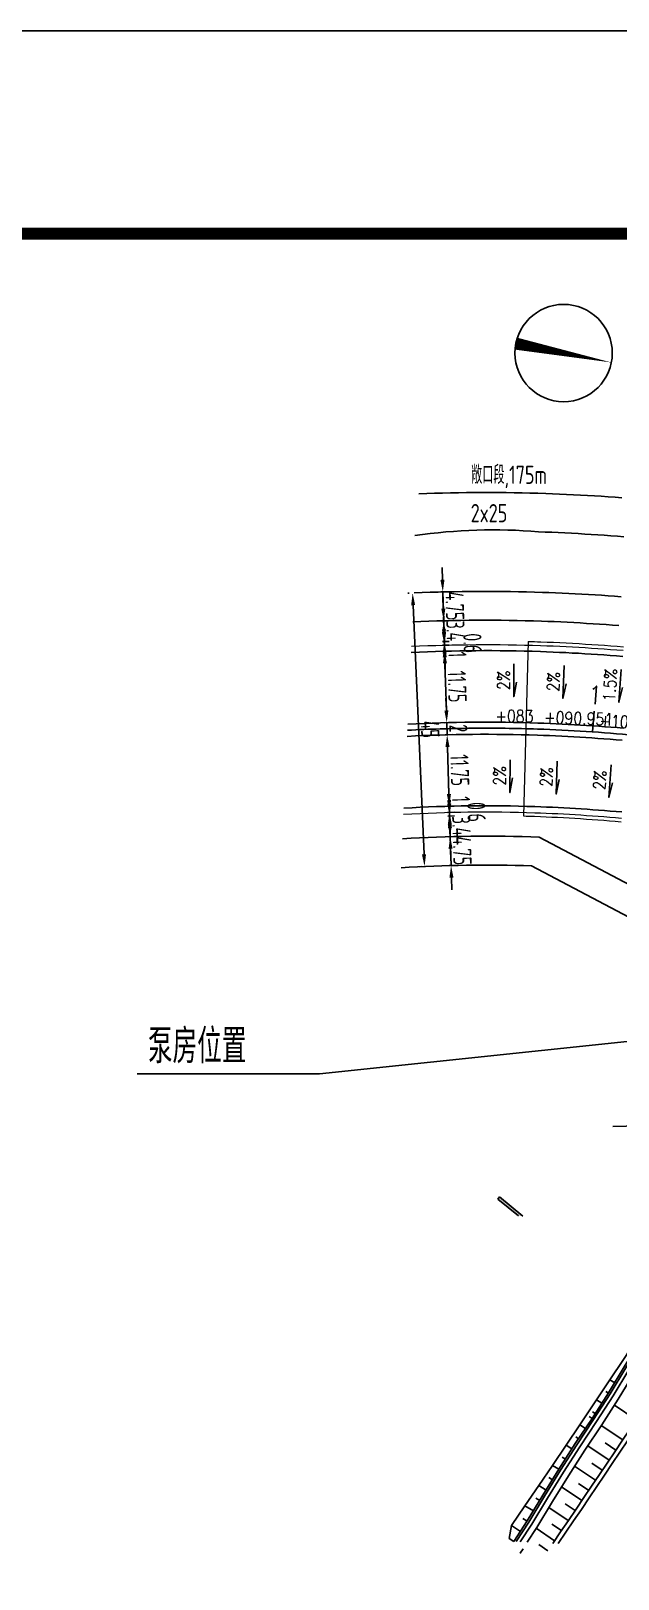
# Model space of a CAD drawing. Header units: millimetres. Extents: x -29538 to 115583, y -232866 to 15404.
# Drawn here: x 95793 to 98690, y -174414 to -166779 of the extents above; entities that cross this region are included whole.
import ezdxf
from ezdxf.enums import TextEntityAlignment as Align

# ---------------------------------------------------------------- set-up
doc = ezdxf.new("R2010")
doc.units = ezdxf.units.MM
doc.header["$LTSCALE"] = 10
doc.header["$MEASUREMENT"] = 0
doc.linetypes.add('ACAD_ISO04W100', pattern=[30, 24, -3, 0, -3])
for name, color, linetype in [('0-段落划分', 2, 'Continuous'), ('DIM_LEAD', 3, 'Continuous'), ('DIM_SYMB', 3, 'Continuous'), ('HIDE_B', 7, 'Continuous'), ('LMBG-数据', 7, 'Continuous'), ('PUB_TEXT', 7, 'Continuous'), ('station', 6, 'Continuous'), ('WALL', 9, 'Continuous'), ('zhix', 5, 'ACAD_ISO04W100'), ('分隔带', 3, 'Continuous'), ('图框', 7, 'Continuous'), ('指北针', 7, 'Continuous'), ('标注', 4, 'Continuous'), ('路基边线', 1, 'Continuous'), ('路面边线', 7, 'Continuous')]:
    doc.layers.add(name, color=color, linetype=linetype)
doc.layers.add('隧道', color=6, linetype='Continuous', lineweight=5)
doc.styles.add('_TCH_DIM', font='SIMPLEX', dxfattribs={"bigfont": 'GBCBIG'})
doc.styles.add('GTF_XW', font='simplex1.shx', dxfattribs={"width": 0.7, "bigfont": 'hztxt.shx'})
doc.styles.get("Standard").update_dxf_attribs({"font": 'gbenor.shx', "width": 0.75, "bigfont": 'gbcbig.shx'})
doc.dimstyles.get("Standard").update_dxf_attribs({"dimscale": 100, "dimtxt": 3, "dimasz": 2, "dimexe": 1, "dimexo": 1, "dimgap": 0.5, "dimtad": 1, "dimdec": 1, "dimlfac": 0.1, "dimdsep": 46, "dimtxsty": 'Standard', "dimcen": 0.5, "dimadec": 0, "dimazin": 0, "dimtfac": 1, "dimtdec": 1, "dimtofl": 0, "dimtmove": 2, "dimatfit": 3, "dimfxl": 0, "dimtolj": 1, "dimtzin": 0, "dimarcsym": 0})

# ---------------------------------------------------------------- blocks, each defined once
blk = doc.blocks.new('LMBG.RZHP..11主线正向')
at = {"layer": 'LMBG-数据', "style": 'GTF_XW', "width": 0.85}
blk.add_attdef('ZRZH', (0.2, -0.2), '', height=0.4, rotation=270, dxfattribs=at)
blk = doc.blocks.new('LMBG.ZXUP..11主线正向')
at = {"layer": 'LMBG-数据', "lineweight": -2}
blk.add_lwpolyline([(-0.54, 0.8), (0.54, 0.8), (0.053, 0.886)], dxfattribs=at)
at = {"layer": 'LMBG-数据', "lineweight": -2, "style": 'GTF_XW', "width": 0.85}
for tag, p in [('ZXCDKD', (0, 1.206)), ('ZXCDPD', (0, 0.468))]:
    blk.add_attdef(tag, text='', height=0.4, rotation=180, dxfattribs=at).set_placement(p, align=Align.MIDDLE)
blk = doc.blocks.new('LMBG.YXDP..11主线正向')
at = {"layer": 'LMBG-数据', "color": 0, "linetype": 'ByBlock', "lineweight": -2}
blk.add_lwpolyline([(-0.541, 0.683), (0.539, 0.683), (0.052, 0.768)], dxfattribs=at)
at = {"layer": 'LMBG-数据', "color": 0, "linetype": 'ByBlock', "lineweight": -2, "style": 'GTF_XW', "width": 0.85}
for tag, p in [('YXCDKD', (-0.007, 1.063)), ('YXCDPD', (-0.011, 0.344))]:
    blk.add_attdef(tag, text='', height=0.4, rotation=180, dxfattribs=at).set_placement(p, align=Align.MIDDLE)
blk = doc.blocks.new('*D576')
at = {"layer": 'Defpoints', "color": 0, "linetype": 'ByBlock'}
for p in [(-9952743.92, 2543622.61), (-9952743.83, 2543621.5), (-9952755.55, 2543620.59)]:
    blk.add_point(p, dxfattribs=at)
at = {"layer": '标注', "linetype": 'ByBlock', "lineweight": -2}
for p, q in [((-9952755.61, 2543621.39), (-9952755.7, 2543622.5)), ((-9952753.64, 2543621.86), (-9952745.92, 2543622.46)), ((-9952743.9, 2543622.3), (-9952743.98, 2543623.41))]:
    blk.add_line(p, q, dxfattribs=at)
at = {"layer": '标注', "linetype": 'ByBlock'}
for points in [[(-9952753.67, 2543622.19), (-9952753.62, 2543621.53), (-9952755.64, 2543621.7)], [(-9952745.94, 2543622.79), (-9952745.89, 2543622.13), (-9952743.92, 2543622.61)]]:
    blk.add_solid(points, dxfattribs=at)
at = {"layer": '标注', "linetype": 'ByBlock', "insert": (-9952749.93, 2543624.05), "char_height": 3, "attachment_point": 5, "rotation": 4.4419}
blk.add_mtext('\\A1;11.75', dxfattribs=at)
blk = doc.blocks.new('*D577')
at = {"layer": 'Defpoints', "color": 0, "linetype": 'ByBlock'}
for p in [(-9952743.83, 2543621.5), (-9952741.93, 2543622.77), (-9952741.84, 2543621.66)]:
    blk.add_point(p, dxfattribs=at)
at = {"layer": '标注', "linetype": 'ByBlock', "lineweight": -2}
for p, q in [((-9952745.92, 2543622.46), (-9952747.91, 2543622.3)), ((-9952743.9, 2543622.3), (-9952743.98, 2543623.41)), ((-9952743.92, 2543622.61), (-9952741.93, 2543622.77)), ((-9952741.9, 2543622.45), (-9952741.99, 2543623.57)), ((-9952739.93, 2543622.92), (-9952737.94, 2543623.08))]:
    blk.add_line(p, q, dxfattribs=at)
at = {"layer": '标注', "linetype": 'ByBlock'}
for points in [[(-9952745.94, 2543622.79), (-9952745.89, 2543622.13), (-9952743.92, 2543622.61)], [(-9952739.96, 2543623.26), (-9952739.91, 2543622.59), (-9952741.93, 2543622.77)]]:
    blk.add_solid(points, dxfattribs=at)
at = {"layer": '标注', "linetype": 'ByBlock', "insert": (-9952743.07, 2543624.59), "char_height": 3, "attachment_point": 5, "rotation": 4.4419}
blk.add_mtext('\\A1;2', dxfattribs=at)
blk = doc.blocks.new('*D578')
at = {"layer": 'Defpoints', "color": 0, "linetype": 'ByBlock'}
for p in [(-9952741.84, 2543621.66), (-9952730.21, 2543623.68), (-9952730.13, 2543622.57)]:
    blk.add_point(p, dxfattribs=at)
at = {"layer": '标注', "linetype": 'ByBlock', "lineweight": -2}
for p, q in [((-9952730.19, 2543623.36), (-9952730.27, 2543624.48)), ((-9952741.9, 2543622.45), (-9952741.99, 2543623.57)), ((-9952739.93, 2543622.92), (-9952732.21, 2543623.52))]:
    blk.add_line(p, q, dxfattribs=at)
at = {"layer": '标注', "linetype": 'ByBlock'}
for points in [[(-9952739.96, 2543623.26), (-9952739.91, 2543622.59), (-9952741.93, 2543622.77)], [(-9952732.23, 2543623.86), (-9952732.18, 2543623.19), (-9952730.21, 2543623.68)]]:
    blk.add_solid(points, dxfattribs=at)
at = {"layer": '标注', "linetype": 'ByBlock', "insert": (-9952736.22, 2543625.12), "char_height": 3, "attachment_point": 5, "rotation": 4.4419}
blk.add_mtext('\\A1;11.75', dxfattribs=at)
blk = doc.blocks.new('*D579')
at = {"layer": 'Defpoints', "color": 0, "linetype": 'ByBlock'}
for p in [(-9952730.13, 2543622.57), (-9952729.22, 2543623.76), (-9952729.13, 2543622.64)]:
    blk.add_point(p, dxfattribs=at)
at = {"layer": '标注', "linetype": 'ByBlock', "lineweight": -2}
for p, q in [((-9952730.19, 2543623.36), (-9952730.27, 2543624.48)), ((-9952729.19, 2543623.44), (-9952729.28, 2543624.55)), ((-9952727.22, 2543623.91), (-9952725.23, 2543624.07)), ((-9952732.21, 2543623.52), (-9952734.2, 2543623.37)), ((-9952730.21, 2543623.68), (-9952729.22, 2543623.76))]:
    blk.add_line(p, q, dxfattribs=at)
at = {"layer": '标注', "linetype": 'ByBlock'}
for points in [[(-9952727.25, 2543624.24), (-9952727.2, 2543623.58), (-9952729.22, 2543623.76)], [(-9952732.23, 2543623.86), (-9952732.18, 2543623.19), (-9952730.21, 2543623.68)]]:
    blk.add_solid(points, dxfattribs=at)
at = {"layer": '标注', "linetype": 'ByBlock', "insert": (-9952731.47, 2543625.55), "char_height": 3, "attachment_point": 5, "rotation": 4.4419}
blk.add_mtext('\\A1;1', dxfattribs=at)
blk = doc.blocks.new('*D580')
at = {"layer": 'Defpoints', "color": 0, "linetype": 'ByBlock'}
for p in [(-9952729.13, 2543622.64), (-9952728.62, 2543623.8), (-9952728.53, 2543622.69)]:
    blk.add_point(p, dxfattribs=at)
at = {"layer": '标注', "linetype": 'ByBlock', "lineweight": -2}
for p, q in [((-9952729.19, 2543623.44), (-9952729.28, 2543624.55)), ((-9952728.59, 2543623.49), (-9952728.68, 2543624.6)), ((-9952726.62, 2543623.96), (-9952724.63, 2543624.11)), ((-9952731.21, 2543623.6), (-9952733.2, 2543623.45)), ((-9952729.22, 2543623.76), (-9952728.62, 2543623.8))]:
    blk.add_line(p, q, dxfattribs=at)
at = {"layer": '标注', "linetype": 'ByBlock'}
for points in [[(-9952726.65, 2543624.29), (-9952726.6, 2543623.63), (-9952728.62, 2543623.8)], [(-9952731.24, 2543623.93), (-9952731.18, 2543623.27), (-9952729.22, 2543623.76)]]:
    blk.add_solid(points, dxfattribs=at)
at = {"layer": '标注', "linetype": 'ByBlock', "insert": (-9952729.49, 2543628.19), "char_height": 3, "attachment_point": 5, "rotation": 4.4419}
blk.add_mtext('\\A1;0.6', dxfattribs=at)
blk = doc.blocks.new('*D581')
at = {"layer": 'Defpoints', "color": 0, "linetype": 'ByBlock'}
for p in [(-9952756.63, 2543621.63), (-9952756.55, 2543620.51), (-9952755.55, 2543620.59)]:
    blk.add_point(p, dxfattribs=at)
at = {"layer": '标注', "linetype": 'ByBlock', "lineweight": -2}
for p, q in [((-9952756.61, 2543621.31), (-9952756.69, 2543622.42)), ((-9952755.64, 2543621.7), (-9952756.63, 2543621.63)), ((-9952755.61, 2543621.39), (-9952755.7, 2543622.5)), ((-9952753.64, 2543621.86), (-9952751.65, 2543622.01)), ((-9952758.63, 2543621.47), (-9952760.62, 2543621.32))]:
    blk.add_line(p, q, dxfattribs=at)
at = {"layer": '标注', "linetype": 'ByBlock'}
for points in [[(-9952758.65, 2543621.8), (-9952758.6, 2543621.14), (-9952756.63, 2543621.63)], [(-9952753.67, 2543622.19), (-9952753.62, 2543621.53), (-9952755.64, 2543621.7)]]:
    blk.add_solid(points, dxfattribs=at)
at = {"layer": '标注', "linetype": 'ByBlock', "insert": (-9952755.2, 2543623.84), "char_height": 3, "attachment_point": 5, "rotation": 4.4419}
blk.add_mtext('\\A1;1', dxfattribs=at)
blk = doc.blocks.new('*D582')
at = {"layer": 'Defpoints', "color": 0, "linetype": 'ByBlock'}
for p in [(-9952757.23, 2543621.58), (-9952757.14, 2543620.47), (-9952756.55, 2543620.51)]:
    blk.add_point(p, dxfattribs=at)
at = {"layer": '标注', "linetype": 'ByBlock', "lineweight": -2}
for p, q in [((-9952757.21, 2543621.27), (-9952757.29, 2543622.38)), ((-9952756.63, 2543621.63), (-9952757.23, 2543621.58)), ((-9952756.61, 2543621.31), (-9952756.69, 2543622.42)), ((-9952754.64, 2543621.78), (-9952752.65, 2543621.94)), ((-9952759.23, 2543621.43), (-9952761.22, 2543621.27))]:
    blk.add_line(p, q, dxfattribs=at)
at = {"layer": '标注', "linetype": 'ByBlock'}
for points in [[(-9952759.25, 2543621.76), (-9952759.2, 2543621.09), (-9952757.23, 2543621.58)], [(-9952754.66, 2543622.11), (-9952754.61, 2543621.45), (-9952756.63, 2543621.63)]]:
    blk.add_solid(points, dxfattribs=at)
at = {"layer": '标注', "linetype": 'ByBlock', "insert": (-9952757.17, 2543626.24), "char_height": 3, "attachment_point": 5, "rotation": 4.4419}
blk.add_mtext('\\A1;0.6', dxfattribs=at)
blk = doc.blocks.new('*D583')
at = {"layer": 'Defpoints', "color": 0, "linetype": 'ByBlock'}
for p in [(-9952760.62, 2543621.32), (-9952760.53, 2543620.2), (-9952757.14, 2543620.47)]:
    blk.add_point(p, dxfattribs=at)
at = {"layer": '标注', "linetype": 'ByBlock', "lineweight": -2}
for p, q in [((-9952760.6, 2543621), (-9952760.68, 2543622.11)), ((-9952757.23, 2543621.58), (-9952760.62, 2543621.32)), ((-9952757.21, 2543621.27), (-9952757.29, 2543622.38)), ((-9952755.24, 2543621.74), (-9952753.24, 2543621.89)), ((-9952762.61, 2543621.16), (-9952764.61, 2543621.01))]:
    blk.add_line(p, q, dxfattribs=at)
at = {"layer": '标注', "linetype": 'ByBlock'}
for points in [[(-9952762.64, 2543621.49), (-9952762.59, 2543620.83), (-9952760.62, 2543621.32)], [(-9952755.26, 2543622.07), (-9952755.21, 2543621.4), (-9952757.23, 2543621.58)]]:
    blk.add_solid(points, dxfattribs=at)
at = {"layer": '标注', "linetype": 'ByBlock', "insert": (-9952759.07, 2543623.34), "char_height": 3, "attachment_point": 5, "rotation": 4.4419}
blk.add_mtext('\\A1;3.4', dxfattribs=at)
blk = doc.blocks.new('*D584')
at = {"layer": 'Defpoints', "color": 0, "linetype": 'ByBlock'}
for p in [(-9952765.36, 2543620.95), (-9952765.27, 2543619.84), (-9952760.53, 2543620.2)]:
    blk.add_point(p, dxfattribs=at)
at = {"layer": '标注', "linetype": 'ByBlock', "lineweight": -2}
for p, q in [((-9952765.33, 2543620.63), (-9952765.42, 2543621.75)), ((-9952760.6, 2543621), (-9952760.68, 2543622.11)), ((-9952758.63, 2543621.47), (-9952756.63, 2543621.63)), ((-9952767.35, 2543620.79), (-9952769.34, 2543620.64)), ((-9952760.62, 2543621.32), (-9952765.36, 2543620.95))]:
    blk.add_line(p, q, dxfattribs=at)
at = {"layer": '标注', "linetype": 'ByBlock'}
for points in [[(-9952758.65, 2543621.8), (-9952758.6, 2543621.14), (-9952760.62, 2543621.32)], [(-9952767.38, 2543621.13), (-9952767.32, 2543620.46), (-9952765.36, 2543620.95)]]:
    blk.add_solid(points, dxfattribs=at)
at = {"layer": '标注', "linetype": 'ByBlock', "insert": (-9952763.14, 2543623.03), "char_height": 3, "attachment_point": 5, "rotation": 4.4419}
blk.add_mtext('\\A1;4.75', dxfattribs=at)
blk = doc.blocks.new('*D585')
at = {"layer": 'Defpoints', "color": 0, "linetype": 'ByBlock'}
for p in [(-9952725.23, 2543624.07), (-9952728.53, 2543622.69), (-9952725.14, 2543622.95)]:
    blk.add_point(p, dxfattribs=at)
at = {"layer": '标注', "linetype": 'ByBlock', "lineweight": -2}
for p, q in [((-9952728.59, 2543623.49), (-9952728.68, 2543624.6)), ((-9952728.62, 2543623.8), (-9952725.23, 2543624.07)), ((-9952725.2, 2543623.75), (-9952725.29, 2543624.86)), ((-9952723.23, 2543624.22), (-9952721.24, 2543624.38)), ((-9952730.61, 2543623.65), (-9952732.61, 2543623.49))]:
    blk.add_line(p, q, dxfattribs=at)
at = {"layer": '标注', "linetype": 'ByBlock'}
for points in [[(-9952723.26, 2543624.55), (-9952723.21, 2543623.89), (-9952725.23, 2543624.07)], [(-9952730.64, 2543623.98), (-9952730.59, 2543623.32), (-9952728.62, 2543623.8)]]:
    blk.add_solid(points, dxfattribs=at)
at = {"layer": '标注', "linetype": 'ByBlock', "insert": (-9952727.07, 2543625.83), "char_height": 3, "attachment_point": 5, "rotation": 4.4419}
blk.add_mtext('\\A1;3.4', dxfattribs=at)
blk = doc.blocks.new('*D586')
at = {"layer": 'Defpoints', "color": 0, "linetype": 'ByBlock'}
for p in [(-9952720.49, 2543624.43), (-9952725.14, 2543622.95), (-9952720.41, 2543623.32)]:
    blk.add_point(p, dxfattribs=at)
at = {"layer": '标注', "linetype": 'ByBlock', "lineweight": -2}
for p, q in [((-9952725.2, 2543623.75), (-9952725.29, 2543624.86)), ((-9952725.23, 2543624.07), (-9952720.49, 2543624.43)), ((-9952720.47, 2543624.12), (-9952720.55, 2543625.23)), ((-9952718.5, 2543624.59), (-9952716.5, 2543624.74)), ((-9952727.22, 2543623.91), (-9952729.22, 2543623.76))]:
    blk.add_line(p, q, dxfattribs=at)
at = {"layer": '标注', "linetype": 'ByBlock'}
for points in [[(-9952727.25, 2543624.24), (-9952727.2, 2543623.58), (-9952725.23, 2543624.07)], [(-9952718.52, 2543624.92), (-9952718.47, 2543624.26), (-9952720.49, 2543624.43)]]:
    blk.add_solid(points, dxfattribs=at)
at = {"layer": '标注', "linetype": 'ByBlock', "insert": (-9952723.01, 2543626.14), "char_height": 3, "attachment_point": 5, "rotation": 4.4419}
blk.add_mtext('\\A1;4.75', dxfattribs=at)
blk = doc.blocks.new('*D587')
at = {"layer": 'Defpoints', "color": 0, "linetype": 'ByBlock'}
for p in [(-9952720.15, 2543620.33), (-9952720.13, 2543620.08), (-9952764.97, 2543616.25)]:
    blk.add_point(p, dxfattribs=at)
at = {"layer": '标注', "linetype": 'ByBlock', "lineweight": -2}
for p, q in [((-9952762.95, 2543616.18), (-9952722.12, 2543619.9)), ((-9952720.08, 2543619.53), (-9952720.06, 2543619.28)), ((-9952764.9, 2543615.45), (-9952764.87, 2543615.2))]:
    blk.add_line(p, q, dxfattribs=at)
at = {"layer": '标注', "linetype": 'ByBlock'}
for points in [[(-9952722.15, 2543620.23), (-9952722.09, 2543619.56), (-9952720.13, 2543620.08)], [(-9952762.98, 2543616.51), (-9952762.92, 2543615.85), (-9952764.94, 2543616)]]:
    blk.add_solid(points, dxfattribs=at)
at = {"layer": '标注', "linetype": 'ByBlock', "insert": (-9952742.71, 2543619.93), "char_height": 3, "attachment_point": 5, "rotation": 5.1993}
blk.add_mtext('\\A1;45', dxfattribs=at)
blk = doc.blocks.new('ac')
at = {"layer": '指北针', "linetype": 'Continuous'}
blk.add_hatch(color=256, dxfattribs=at).paths.add_polyline_path([(-9952663.49, 2543638.21), (-9952663.49, 2543638.93), (-9952666.45, 2543634.98), (-9952666.09, 2543634.7)])
at = {"layer": '0-段落划分', "color": 2, "linetype": 'Continuous'}
for p, q in [((-9952630.92, 2543659.16), (-9952633.16, 2543655.45)), ((-9952636.83, 2543655.33), (-9952637.28, 2543654.52)), ((-9952627.5, 2543657.09), (-9952629.7, 2543653.46)), ((-9952625.79, 2543656.06), (-9952626.89, 2543654.24)), ((-9952624.08, 2543655.02), (-9952626.27, 2543651.4)), ((-9952635.08, 2543654.37), (-9952635.33, 2543653.93)), ((-9952633.35, 2543653.37), (-9952633.87, 2543652.46)), ((-9952631.61, 2543652.37), (-9952631.88, 2543651.9)), ((-9952622.37, 2543653.98), (-9952623.46, 2543652.19)), ((-9952620.66, 2543652.94), (-9952622.82, 2543649.39)), ((-9952630.79, 2543651.9), (-9952631.08, 2543651.42)), ((-9952629.08, 2543650.87), (-9952629.66, 2543649.91)), ((-9952627.36, 2543649.84), (-9952627.66, 2543649.36)), ((-9952618.95, 2543651.9), (-9952620.02, 2543650.15)), ((-9952617.24, 2543650.86), (-9952619.34, 2543647.42)), ((-9952615.54, 2543649.82), (-9952616.57, 2543648.14)), ((-9952625.64, 2543648.83), (-9952626.22, 2543647.82)), ((-9952623.91, 2543647.83), (-9952624.21, 2543647.3)), ((-9952613.83, 2543648.78), (-9952615.84, 2543645.49)), ((-9952612.13, 2543647.73), (-9952613.11, 2543646.13)), ((-9952622.18, 2543646.82), (-9952622.78, 2543645.73)), ((-9952620.43, 2543645.86), (-9952620.75, 2543645.27)), ((-9952618.68, 2543644.89), (-9952619.36, 2543643.65)), ((-9952610.42, 2543646.68), (-9952612.33, 2543643.57)), ((-9952608.72, 2543645.64), (-9952609.66, 2543644.1)), ((-9952616.93, 2543643.93), (-9952617.29, 2543643.26)), ((-9952615.17, 2543642.97), (-9952615.94, 2543641.55)), ((-9952613.42, 2543642.01), (-9952613.84, 2543641.27)), ((-9952611.69, 2543641), (-9952612.57, 2543639.48)), ((-9952609.96, 2543640), (-9952610.41, 2543639.21))]:
    blk.add_line(p, q, dxfattribs=at)
at = {"layer": '0-段落划分', "color": 2, "linetype": 'Continuous', "flags": 128}
for points in [[(-9952666.43, 2543671.98), (-9952664.76, 2543670.87), (-9952661.31, 2543668.83), (-9952657.87, 2543666.8), (-9952654.42, 2543664.77), (-9952651.03, 2543662.75), (-9952647.59, 2543660.69), (-9952644.15, 2543658.63), (-9952640.71, 2543656.58), (-9952637.28, 2543654.52), (-9952633.87, 2543652.46), (-9952629.66, 2543649.91), (-9952626.22, 2543647.82), (-9952622.78, 2543645.73), (-9952619.36, 2543643.65), (-9952615.94, 2543641.55), (-9952612.57, 2543639.48), (-9952610.41, 2543639.21)], [(-9952652.03, 2543664.98), (-9952647.73, 2543662.45), (-9952643.4, 2543659.97), (-9952639.04, 2543657.55), (-9952634.65, 2543655.16), (-9952630.33, 2543652.67), (-9952630.33, 2543652.67)], [(-9952652.03, 2543664.98), (-9952647.73, 2543662.45), (-9952643.4, 2543659.97), (-9952639.04, 2543657.55), (-9952634.65, 2543655.16), (-9952630.33, 2543652.67), (-9952630.33, 2543652.67)], [(-9952651.52, 2543665.84), (-9952647.22, 2543663.3), (-9952642.89, 2543660.82), (-9952638.52, 2543658.41), (-9952634.14, 2543656.02), (-9952629.81, 2543653.53), (-9952629.81, 2543653.53)], [(-9952652.49, 2543664.21), (-9952648.19, 2543661.67), (-9952643.87, 2543659.19), (-9952639.5, 2543656.78), (-9952635.12, 2543654.39), (-9952630.79, 2543651.9), (-9952630.79, 2543651.9)], [(-9952652.33, 2543664.47), (-9952648.04, 2543661.93), (-9952643.71, 2543659.45), (-9952639.34, 2543657.04), (-9952634.96, 2543654.65), (-9952630.64, 2543652.16), (-9952630.64, 2543652.16)], [(-9952652.33, 2543664.47), (-9952648.04, 2543661.93), (-9952643.71, 2543659.45), (-9952639.34, 2543657.04), (-9952634.96, 2543654.65), (-9952630.64, 2543652.16), (-9952630.64, 2543652.16)], [(-9952630.64, 2543652.16), (-9952626.36, 2543649.59), (-9952622.04, 2543647.09), (-9952617.67, 2543644.68), (-9952613.29, 2543642.28), (-9952609.97, 2543640.36)], [(-9952630.64, 2543652.16), (-9952626.36, 2543649.59), (-9952622.04, 2543647.09), (-9952617.67, 2543644.68), (-9952613.29, 2543642.28), (-9952609.97, 2543640.36)], [(-9952630.33, 2543652.67), (-9952626.05, 2543650.1), (-9952621.73, 2543647.6), (-9952617.36, 2543645.19), (-9952612.98, 2543642.79), (-9952609.97, 2543641.05)], [(-9952630.33, 2543652.67), (-9952626.05, 2543650.1), (-9952621.73, 2543647.6), (-9952617.36, 2543645.19), (-9952612.98, 2543642.79), (-9952609.97, 2543641.05)], [(-9952629.81, 2543653.53), (-9952625.53, 2543650.96), (-9952621.21, 2543648.46), (-9952616.84, 2543646.04), (-9952612.45, 2543643.64), (-9952609.97, 2543642.21)], [(-9952630.79, 2543651.9), (-9952626.52, 2543649.33), (-9952622.2, 2543646.84), (-9952617.83, 2543644.42), (-9952613.45, 2543642.03), (-9952609.96, 2543640)], [(-9952608.87, 2543641.57), (-9952608.13, 2543641.14), (-9952608.13, 2543641.14)]]:
    blk.add_lwpolyline(points, dxfattribs=at)
at = {"layer": '0-段落划分', "color": 2}
for radius, start in [(3149, 58.44695), (3149.75, 58.45533)]:
    blk.add_arc((-9954257.81, 2540962.97), radius, start, 61.09589, dxfattribs=at)
at = {"layer": 'station', "color": 0}
blk.add_line((-9952743.53, 2543646.65), (-9952746.96, 2543646.72), dxfattribs=at)
at = {"layer": 'zhix', "flags": 128}
blk.add_lwpolyline([(-9952742.37, 2543616.24, -0.021398), (-9952743.57, 2543637.6), (-9952743.58, 2543638.6), (-9952743.59, 2543639.6), (-9952743.59, 2543640.6), (-9952743.59, 2543641.6), (-9952743.58, 2543642.6), (-9952743.58, 2543643.6), (-9952743.57, 2543644.6), (-9952743.55, 2543645.6), (-9952743.53, 2543646.6), (-9952743.51, 2543647.6), (-9952743.48, 2543648.6), (-9952743.46, 2543649.6), (-9952743.42, 2543650.6), (-9952743.39, 2543651.6), (-9952743.35, 2543652.59), (-9952743.31, 2543653.59), (-9952743.26, 2543654.59), (-9952743.21, 2543655.59), (-9952743.16, 2543656.59), (-9952743.11, 2543657.59), (-9952743.05, 2543658.59), (-9952742.99, 2543659.59), (-9952742.93, 2543660.58), (-9952742.87, 2543661.58), (-9952742.8, 2543662.58), (-9952742.73, 2543663.58), (-9952742.66, 2543664.57), (-9952742.58, 2543665.57), (-9952742.51, 2543666.57), (-9952742.43, 2543667.57), (-9952742.34, 2543668.56), (-9952742.26, 2543669.56), (-9952742.17, 2543670.55), (-9952742.08, 2543671.55), (-9952741.99, 2543672.55), (-9952741.9, 2543673.54), (-9952741.81, 2543674.54), (-9952741.71, 2543675.53), (-9952741.61, 2543676.53), (-9952741.51, 2543677.52), (-9952741.41, 2543678.52), (-9952741.31, 2543679.51), (-9952741.2, 2543680.51), (-9952741.1, 2543681.5), (-9952740.99, 2543682.5), (-9952740.88, 2543683.49), (-9952740.77, 2543684.48), (-9952740.66, 2543685.48), (-9952740.54, 2543686.47), (-9952740.43, 2543687.46), (-9952740.31, 2543688.46), (-9952740.2, 2543689.45), (-9952740.08, 2543690.44), (-9952739.96, 2543691.44), (-9952739.84, 2543692.43), (-9952739.72, 2543693.42), (-9952739.6, 2543694.42), (-9952739.48, 2543695.41), (-9952739.36, 2543696.4), (-9952739.23, 2543697.39), (-9952739.11, 2543698.38), (-9952738.99, 2543699.38), (-9952738.86, 2543700.37), (-9952738.74, 2543701.36), (-9952738.61, 2543702.35), (-9952738.48, 2543703.35), (-9952738.36, 2543704.34), (-9952738.23, 2543705.33), (-9952738.11, 2543706.32), (-9952737.98, 2543707.31), (-9952712.84, 2543904.76)], format="xyb", dxfattribs=at)
at = {"layer": '分隔带', "flags": 128}
for points in [[(-9952743.37, 2543616.24, -0.0213), (-9952744.57, 2543637.59), (-9952744.58, 2543638.59), (-9952744.59, 2543639.59), (-9952744.59, 2543640.6), (-9952744.59, 2543641.6), (-9952744.58, 2543642.6), (-9952744.58, 2543643.61), (-9952744.57, 2543644.61), (-9952744.55, 2543645.61), (-9952744.53, 2543646.62), (-9952744.51, 2543647.62), (-9952744.48, 2543648.62), (-9952744.45, 2543649.63), (-9952744.42, 2543650.63), (-9952744.39, 2543651.63)], [(-9952741.36, 2543616.24, -0.021497), (-9952742.57, 2543637.61), (-9952742.58, 2543638.61), (-9952742.59, 2543639.6), (-9952742.59, 2543640.6), (-9952742.59, 2543641.6), (-9952742.58, 2543642.59), (-9952742.58, 2543643.59), (-9952742.57, 2543644.58), (-9952742.55, 2543645.58), (-9952742.53, 2543646.58), (-9952742.51, 2543647.57), (-9952742.48, 2543648.57), (-9952742.46, 2543649.57), (-9952742.42, 2543650.56), (-9952742.39, 2543651.56)], [(-9952760.2, 2543616.24, -0.019769), (-9952761.32, 2543637.38), (-9952761.33, 2543638.43), (-9952761.34, 2543639.5), (-9952761.34, 2543640.57), (-9952761.34, 2543641.64), (-9952761.33, 2543642.7), (-9952761.33, 2543643.77), (-9952761.31, 2543644.83), (-9952761.3, 2543645.9), (-9952761.28, 2543646.96), (-9952761.25, 2543648.02), (-9952761.23, 2543649.08), (-9952761.2, 2543650.14)], [(-9952724.52, 2543616.24, -0.02423), (-9952725.83, 2543638.7)]]:
    blk.add_lwpolyline(points, format="xyb", dxfattribs=at)
blk.add_lwpolyline([(-9952698.03, 2543698.09), (-9952725.83, 2543638.7)], dxfattribs=at)
at = {"layer": '指北针', "linetype": 'Continuous'}
for p, q in [((-9952666.45, 2543634.98), (-9952663.49, 2543638.93)), ((-9952663.49, 2543638.21), (-9952666.09, 2543634.7)), ((-9952666.09, 2543634.7), (-9952666.45, 2543634.98))]:
    blk.add_line(p, q, dxfattribs=at)
at = {"layer": '标注', "linetype": 'ByBlock'}
blk.add_line((-9952678.92, 2543653.05), (-9952680.01, 2543668.48), dxfattribs=at)
at = {"layer": '标注'}
for p, q in [((-9952775.85, 2543649.2), (-9952775.82, 2543650.27)), ((-9952775.94, 2543645.97), (-9952775.91, 2543647.05)), ((-9952775.91, 2543647.05), (-9952775.89, 2543648.12)), ((-9952775.89, 2543648.12), (-9952775.85, 2543649.2)), ((-9952775.97, 2543643.81), (-9952775.96, 2543644.89)), ((-9952775.96, 2543644.89), (-9952775.94, 2543645.97)), ((-9952775.99, 2543642.73), (-9952775.97, 2543643.81)), ((-9952775.99, 2543641.64), (-9952775.99, 2543642.73)), ((-9952776, 2543640.56), (-9952775.99, 2543641.64)), ((-9952776, 2543639.47), (-9952776, 2543640.56)), ((-9952775.99, 2543638.39), (-9952776, 2543639.47)), ((-9952775.99, 2543637.3), (-9952775.99, 2543638.39)), ((-9952775.97, 2543636.23), (-9952775.99, 2543637.3))]:
    blk.add_line(p, q, dxfattribs=at)
at = {"layer": '标注', "linetype": 'ByBlock', "flags": 128}
blk.add_lwpolyline([(-9952781.28, 2543616.24, -0.018103), (-9952782.31, 2543637.12), (-9952782.33, 2543638.23), (-9952782.33, 2543639.39), (-9952782.34, 2543640.53), (-9952782.34, 2543641.68), (-9952782.33, 2543642.83), (-9952782.33, 2543643.97), (-9952782.31, 2543645.11), (-9952782.29, 2543646.25), (-9952782.27, 2543647.38), (-9952782.25, 2543648.52), (-9952782.22, 2543649.65)], format="xyb", dxfattribs=at)
at = {"layer": '标注'}
blk.add_arc((-9952687.37, 2543633), 88.67, 177.9104, 191.0953, dxfattribs=at)
at = {"layer": '路基边线', "flags": 128}
blk.add_lwpolyline([(-9952693.73, 2543696.08), (-9952721.07, 2543637.67)], dxfattribs=at)
for points in [[(-9952764.97, 2543616.24, -0.01937), (-9952766.06, 2543637.32), (-9952766.08, 2543638.39), (-9952766.08, 2543639.47), (-9952766.09, 2543640.56), (-9952766.09, 2543641.65), (-9952766.08, 2543642.73), (-9952766.08, 2543643.81), (-9952766.06, 2543644.9), (-9952766.05, 2543645.98), (-9952766.03, 2543647.05), (-9952766, 2543648.13), (-9952765.98, 2543649.21), (-9952765.94, 2543650.28)], [(-9952719.74, 2543616.24, -0.023606), (-9952721.07, 2543637.67)]]:
    blk.add_lwpolyline(points, format="xyb", dxfattribs=at)
at = {"layer": '路面边线', "flags": 128}
for points in [[(-9952755.18, 2543616.24, -0.020206), (-9952756.32, 2543637.44), (-9952756.33, 2543638.48), (-9952756.34, 2543639.53), (-9952756.34, 2543640.58), (-9952756.34, 2543641.63), (-9952756.33, 2543642.67), (-9952756.33, 2543643.72), (-9952756.31, 2543644.77), (-9952756.3, 2543645.81), (-9952756.28, 2543646.86), (-9952756.26, 2543647.9), (-9952756.23, 2543648.94), (-9952756.2, 2543649.99), (-9952756.17, 2543651.03)], [(-9952729.55, 2543616.24, -0.02272), (-9952730.82, 2543637.76), (-9952730.83, 2543638.72), (-9952730.84, 2543639.67), (-9952730.84, 2543640.62), (-9952730.84, 2543641.57), (-9952730.83, 2543642.52), (-9952730.83, 2543643.48), (-9952730.82, 2543644.43), (-9952730.8, 2543645.38), (-9952730.78, 2543646.34), (-9952730.76, 2543647.29), (-9952730.74, 2543648.25), (-9952730.71, 2543649.21), (-9952730.68, 2543650.17), (-9952730.65, 2543651.12), (-9952730.61, 2543652.08)]]:
    blk.add_lwpolyline(points, format="xyb", dxfattribs=at)
at = {"layer": '隧道'}
blk.add_line((-9952757.88, 2543635.34), (-9952729.19, 2543635.95), dxfattribs=at)
at = {"layer": '隧道', "flags": 128}
for points in [[(-9952756.18, 2543616.24, -0.020117), (-9952757.32, 2543637.43), (-9952757.33, 2543638.47), (-9952757.34, 2543639.52), (-9952757.34, 2543640.58), (-9952757.34, 2543641.63), (-9952757.33, 2543642.68), (-9952757.33, 2543643.73), (-9952757.31, 2543644.78), (-9952757.3, 2543645.83), (-9952757.28, 2543646.88), (-9952757.26, 2543647.92), (-9952757.23, 2543648.97), (-9952757.2, 2543650.02), (-9952757.17, 2543651.06)], [(-9952728.54, 2543616.24, -0.02283), (-9952729.82, 2543637.77), (-9952729.83, 2543638.73), (-9952729.84, 2543639.67), (-9952729.84, 2543640.62), (-9952729.84, 2543641.57), (-9952729.83, 2543642.52), (-9952729.83, 2543643.47), (-9952729.82, 2543644.42), (-9952729.8, 2543645.37), (-9952729.78, 2543646.32), (-9952729.76, 2543647.27), (-9952729.74, 2543648.22), (-9952729.71, 2543649.18), (-9952729.68, 2543650.13), (-9952729.65, 2543651.09), (-9952729.61, 2543652.04)], [(-9952757.88, 2543635.34, -0.001964), (-9952757.92, 2543637.42), (-9952757.93, 2543638.46), (-9952757.94, 2543639.52), (-9952757.94, 2543640.57), (-9952757.94, 2543641.63), (-9952757.93, 2543642.68), (-9952757.93, 2543643.74), (-9952757.91, 2543644.79), (-9952757.9, 2543645.84), (-9952757.88, 2543646.89), (-9952757.86, 2543647.94), (-9952757.83, 2543648.99), (-9952757.8, 2543650.03), (-9952757.77, 2543651.08)], [(-9952729.19, 2543635.95, -0.001936), (-9952729.22, 2543637.78), (-9952729.23, 2543638.73), (-9952729.24, 2543639.68), (-9952729.24, 2543640.62), (-9952729.24, 2543641.57), (-9952729.23, 2543642.51), (-9952729.23, 2543643.46), (-9952729.22, 2543644.41), (-9952729.2, 2543645.36), (-9952729.18, 2543646.31), (-9952729.16, 2543647.26), (-9952729.14, 2543648.21), (-9952729.11, 2543649.16), (-9952729.08, 2543650.11), (-9952729.05, 2543651.06), (-9952729.01, 2543652.02)]]:
    blk.add_lwpolyline(points, format="xyb", dxfattribs=at)
at = {"layer": 'LMBG-数据', "xscale": 5, "yscale": 5, "zscale": 5}
for p, rotation, values in [((-9952743.53, 2543646.65), 178.82634668022, {'ZRZH': '+100'}), ((-9952743.57, 2543637.6), 180.7661645519495, {'ZRZH': '+090.951'}), ((-9952743.33, 2543629.65), 182.5883995235836, {'ZRZH': '+083'})]:
    blk.add_blockref('LMBG.RZHP..11主线正向', p, dxfattribs=dict(at, rotation=rotation)).add_auto_attribs(values)
at = {"layer": 'LMBG-数据', "color": 0, "linetype": 'ByBlock', "lineweight": -2}
ref = blk.add_blockref('LMBG.ZXUP..11主线正向', (-9952751.4, 2543646.81), dxfattribs=dict(at, xscale=5, yscale=5, zscale=5, rotation=358.8263466802201))
ref.add_attrib('ZXCDPD', '1.5%', dxfattribs={"lineweight": -2, "height": 2, "rotation": 178.8263, "style": 'GTF_XW', "width": 0.85}).set_placement((-9952751.36, 2543649.15), align=Align.MIDDLE)
at = {"layer": 'LMBG-数据'}
ref = blk.add_blockref('LMBG.YXDP..11主线正向', (-9952735.66, 2543646.49), dxfattribs=dict(at, xscale=5, yscale=5, zscale=5, rotation=358.8263466802201))
ref.add_attrib('YXCDPD', '2%', dxfattribs={"color": 0, "linetype": 'ByBlock', "lineweight": -2, "height": 2, "rotation": 178.8263, "style": 'GTF_XW', "width": 0.85}).set_placement((-9952735.67, 2543648.21), align=Align.MIDDLE)
at = {"layer": 'LMBG-数据', "color": 0, "linetype": 'ByBlock', "lineweight": -2}
ref = blk.add_blockref('LMBG.ZXUP..11主线正向', (-9952751.44, 2543637.49), dxfattribs=dict(at, xscale=5, yscale=5, zscale=5, rotation=0.7661645519494868))
ref.add_attrib('ZXCDPD', '2%', dxfattribs={"lineweight": -2, "height": 2, "rotation": 180.7662, "style": 'GTF_XW', "width": 0.85}).set_placement((-9952751.47, 2543639.83), align=Align.MIDDLE)
at = {"layer": 'LMBG-数据'}
ref = blk.add_blockref('LMBG.YXDP..11主线正向', (-9952735.69, 2543637.7), dxfattribs=dict(at, xscale=5, yscale=5, zscale=5, rotation=0.7661645519494868))
ref.add_attrib('YXCDPD', '2%', dxfattribs={"color": 0, "linetype": 'ByBlock', "lineweight": -2, "height": 2, "rotation": 180.7662, "style": 'GTF_XW', "width": 0.85}).set_placement((-9952735.77, 2543639.42), align=Align.MIDDLE)
at = {"layer": 'LMBG-数据', "color": 0, "linetype": 'ByBlock', "lineweight": -2}
ref = blk.add_blockref('LMBG.ZXUP..11主线正向', (-9952751.2, 2543629.3), dxfattribs=dict(at, xscale=5, yscale=5, zscale=5, rotation=2.588399523583562))
ref.add_attrib('ZXCDPD', '2%', dxfattribs={"lineweight": -2, "height": 2, "rotation": 182.5884, "style": 'GTF_XW', "width": 0.85}).set_placement((-9952751.31, 2543631.63), align=Align.MIDDLE)
at = {"layer": 'LMBG-数据'}
ref = blk.add_blockref('LMBG.YXDP..11主线正向', (-9952735.47, 2543630.01), dxfattribs=dict(at, xscale=5, yscale=5, zscale=5, rotation=2.588399523583562))
ref.add_attrib('YXCDPD', '2%', dxfattribs={"color": 0, "linetype": 'ByBlock', "lineweight": -2, "height": 2, "rotation": 182.5884, "style": 'GTF_XW', "width": 0.85}).set_placement((-9952735.6, 2543631.72), align=Align.MIDDLE)
at = {"layer": 'station', "color": 0, "style": 'GTF_XW', "width": 0.85}
blk.add_text('1', height=3, rotation=88.8263, dxfattribs=at).set_placement((-9952748.1, 2543646.74), align=Align.CENTER)
at = {"layer": '标注', "color": 7, "width": 0.85}
for s, p in [('敞口段,175m', (-9952783.33, 2543624.75)), ('2x25', (-9952777.02, 2543624.99))]:
    blk.add_text(s, height=3, rotation=92.5495, dxfattribs=at).set_placement(p)
at = {"layer": '标注', "linetype": 'ByBlock'}
for base, p1, p2, angle, picture, middle in [((-9952728.62, 2543623.8), (-9952729.13, 2543622.64), (-9952728.53, 2543622.69), 4.4419, '*D580', (-9952729.49, 2543628.19)), ((-9952757.23, 2543621.58), (-9952756.55, 2543620.51), (-9952757.14, 2543620.47), 184.4419, '*D582', (-9952757.17, 2543626.24)), ((-9952729.22, 2543623.76), (-9952730.13, 2543622.57), (-9952729.13, 2543622.64), 4.4419, '*D579', (-9952731.47, 2543625.55)), ((-9952756.63, 2543621.63), (-9952755.55, 2543620.59), (-9952756.55, 2543620.51), 184.4419, '*D581', (-9952755.2, 2543623.84))]:
    dim = blk.add_linear_dim(base=base, p1=p1, p2=p2, angle=angle, dimstyle='Standard', dxfattribs=at)
    dim.commit()
    dim.dimension.update_dxf_attribs({"geometry": picture, "text_midpoint": middle, "dimtype": 129})
for p1, p2, distance, picture, middle in [((-9952743.83, 2543621.5), (-9952741.84, 2543621.66), 1.12, '*D577', (-9952743.07, 2543624.59)), ((-9952741.84, 2543621.66), (-9952730.13, 2543622.57), 1.12, '*D578', (-9952736.22, 2543625.12)), ((-9952728.53, 2543622.69), (-9952725.14, 2543622.95), 1.12, '*D585', (-9952727.07, 2543625.83)), ((-9952725.14, 2543622.95), (-9952720.41, 2543623.32), 1.12, '*D586', (-9952723.01, 2543626.14)), ((-9952760.53, 2543620.2), (-9952765.27, 2543619.84), -1.12, '*D584', (-9952763.14, 2543623.03)), ((-9952757.14, 2543620.47), (-9952760.53, 2543620.2), -1.12, '*D583', (-9952759.07, 2543623.34)), ((-9952755.55, 2543620.59), (-9952743.83, 2543621.5), 1.12, '*D576', (-9952749.93, 2543624.05)), ((-9952764.97, 2543616.25), (-9952720.15, 2543620.33), -0.25, '*D587', (-9952742.71, 2543619.93))]:
    dim = blk.add_aligned_dim(p1=p1, p2=p2, distance=distance, dimstyle='Standard', dxfattribs=at)
    dim.commit()
    dim.dimension.update_dxf_attribs({"geometry": picture, "text_midpoint": middle})
blk = doc.blocks.new('zx')
at = {"layer": 'DIM_SYMB'}
blk.add_lwpolyline([(184672.4, -23518.9, 60, 0, 0), (185143.3, -23611.8, 0, 0, 0)], format="xyseb", dxfattribs=at)
blk.add_circle((184907.8, -23565.4), 240, dxfattribs=at)
at = {"layer": '标注', "linetype": 'ByBlock', "xscale": 29.99999999999998, "yscale": 29.99999999999998, "zscale": 29.99999999999998, "rotation": 267.2929497497675}
blk.add_blockref('ac', (-90141045.2, -294670498.8), dxfattribs=at)
blk = doc.blocks.new('A$C116761DF')
at = {"layer": 'DIM_LEAD'}
for p, q in [((28358.2, 54749.7), (23684, 54256.2)), ((28358.2, 54749.7), (23684, 54256.2)), ((23684, 54256.2), (22785.2, 54256.2))]:
    blk.add_line(p, q, dxfattribs=at)
at = {"layer": 'HIDE_B', "flags": 128}
blk.add_lwpolyline([(3000, 31700), (3000, 31700), (3000, 31700), (3000, 58400), (3000, 58400), (3000, 58400), (41000, 58400), (41000, 58400), (41000, 58400), (41000, 58400), (41000, 58400), (41000, 58400), (41000, 31700), (41000, 31700), (3000, 31700)], close=True, dxfattribs=at)
at = {"layer": 'WALL', "color": 0}
blk.add_line((0, 59400), (42050, 59400), dxfattribs=at)
at = {"layer": '图框', "linetype": 'Continuous'}
blk.add_lwpolyline([(42000, 59400), (0, 59400)], dxfattribs=at)
at = {"layer": '图框', "linetype": 'Continuous', "const_width": 60}
blk.add_lwpolyline([(41000, 58400), (3000, 58400), (3000, 30700), (41000, 30700), (41000, 58400)], dxfattribs=at)
blk.add_blockref('zx', (-160018.7, 81376.9))
at = {"layer": 'PUB_TEXT', "style": '_TCH_DIM'}
blk.add_text('泵房位置', height=168.79, dxfattribs=at).set_placement((22837.7, 54308.7))
at = {"layer": '图框', "width": 0.7}
for tag, p in [('泵房平面图、立面图、1-1剖面图', (20087.2, 31200)), ('泵房2-2剖面图、门窗表', (20087.2, 1500))]:
    blk.add_attdef(tag, text='', height=500, dxfattribs=at).set_placement(p, align=Align.MIDDLE_CENTER)

msp = doc.modelspace()

# ---------------------------------------------------------------- block references
at = {"layer": '标注'}
msp.add_blockref('A$C116761DF', (73532.6, -226179.33), dxfattribs=at)

doc.saveas('drawing.dxf')
